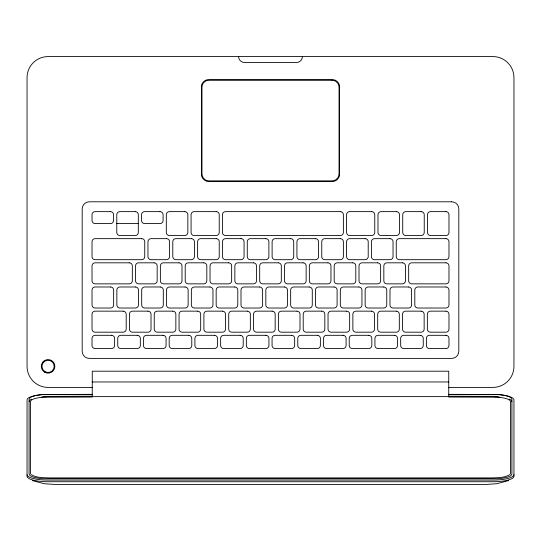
<?xml version="1.0" encoding="UTF-8"?>
<svg xmlns="http://www.w3.org/2000/svg" width="541" height="541" viewBox="0 0 541 541"><rect width="100%" height="100%" fill="white"/><g stroke="black" fill="none" stroke-linecap="round" stroke-linejoin="round"><path stroke-width="0.81" d="M29.086 401.645L29.748 400.333A18.982 4.916 0 0 1 31.648 399.15M509.926 474.518C504.881 477.784 498.484 477.602 492.689 477.899L48.311 477.899C42.516 477.602 36.119 477.784 31.074 474.518M508.56 480.618L496.692 483.728L486.474 484.425L54.526 484.425L44.308 483.728L32.44 480.618M43.348 396.377L92.261 396.208M46.54 396.749L43.172 396.864A18.982 4.916 0 0 0 41.596 396.993M116.788 223.582L138.313 223.582M92.261 381.966L448.739 381.966M92.261 387.397L48.088 387.397A21.038 21.038 0 0 1 27.05 366.358L27.05 77.613A21.038 21.038 0 0 1 48.088 56.575L492.912 56.575A21.038 21.038 0 0 1 513.95 77.613L513.95 366.358A21.038 21.038 0 0 1 492.912 387.397L448.739 387.397M92.261 394.342L43.172 394.511A18.982 4.916 0 0 0 29.748 397.987L29.086 399.292L29.086 473.957L29.748 475.262A18.982 4.916 0 0 0 43.172 478.738L497.828 478.738A18.982 4.916 0 0 0 511.252 475.262L511.914 473.957L511.914 399.292L511.252 397.987A18.982 4.916 0 0 0 497.828 394.511L448.739 394.342M92.261 394.47L48.088 394.47A21.038 5.444 0 0 0 42.644 394.653M448.739 394.47L492.912 394.47A21.038 5.444 0 0 1 498.356 394.653M448.739 396.208L497.652 396.377M92.261 396.614L448.739 396.614M494.46 396.749L497.828 396.864A18.982 4.916 0 0 1 499.404 396.993M511.914 401.645L511.252 400.333A18.982 4.916 0 0 0 509.352 399.15M510.555 473.936L510.555 401.665L509.926 400.428A17.616 4.558 0 0 0 497.47 397.202L448.739 397.04L448.739 371.194L92.261 371.194L92.261 397.04L43.53 397.202A17.616 4.558 0 0 0 31.074 400.428L30.445 401.665L30.445 473.936M302.392 56.575A5.937 5.937 0 0 1 296.454 62.513L244.546 62.513A5.937 5.937 0 0 1 238.608 56.575M513.95 474.646A21.038 5.444 0 0 1 492.912 480.09L48.088 480.09A21.038 5.444 0 0 1 27.05 474.646M41.894 394.714A21.038 5.444 0 0 0 27.05 399.914L27.05 476.283A21.038 5.444 0 0 0 48.088 481.733L492.912 481.733A21.038 5.444 0 0 0 513.95 476.283L513.95 399.914A21.038 5.444 0 0 0 499.106 394.714M201.543 85.262L201.543 175.825A7.811 7.811 0 0 0 207.068 181.35L333.932 181.35A7.811 7.811 0 0 0 339.457 175.825L339.457 85.262A7.811 7.811 0 0 0 333.932 79.743L207.068 79.743A7.811 7.811 0 0 0 201.543 85.262M331.917 80.156L209.083 80.156A7.128 7.128 0 0 0 201.962 87.284L201.962 173.81A7.128 7.128 0 0 0 209.083 180.931L331.917 180.931A7.128 7.128 0 0 0 339.038 173.81L339.038 87.284A7.128 7.128 0 0 0 331.917 80.156M451.688 201.8L89.312 201.8A7.128 7.128 0 0 0 82.185 208.927L82.185 351.265A7.128 7.128 0 0 0 89.312 358.385L451.688 358.385A7.128 7.128 0 0 0 458.815 351.265L458.815 208.927A7.128 7.128 0 0 0 451.688 201.8M110.499 211.639L95.081 211.639A3.057 3.057 0 0 0 92.024 214.696L92.024 220.532A3.057 3.057 0 0 0 95.081 223.582L110.499 223.582A3.057 3.057 0 0 0 113.549 220.532L113.549 214.696A3.057 3.057 0 0 0 110.499 211.639M135.264 211.639L119.845 211.639A3.057 3.057 0 0 0 116.788 214.696L116.788 232.474A3.057 3.057 0 0 0 119.845 235.524L135.264 235.524A3.057 3.057 0 0 0 138.313 232.474L138.313 214.696A3.057 3.057 0 0 0 135.264 211.639M160.021 211.639L144.603 211.639A3.057 3.057 0 0 0 141.553 214.696L141.553 220.532A3.057 3.057 0 0 0 144.603 223.582L160.021 223.582A3.057 3.057 0 0 0 163.078 220.532L163.078 214.696A3.057 3.057 0 0 0 160.021 211.639M184.785 211.639L169.367 211.639A3.057 3.057 0 0 0 166.31 214.696L166.31 232.474A3.057 3.057 0 0 0 169.367 235.524L184.785 235.524A3.057 3.057 0 0 0 187.842 232.474L187.842 214.696A3.057 3.057 0 0 0 184.785 211.639M216.184 211.639L194.124 211.639A3.057 3.057 0 0 0 191.074 214.696L191.074 232.474A3.057 3.057 0 0 0 194.124 235.524L216.184 235.524A3.057 3.057 0 0 0 219.233 232.474L219.233 214.696A3.057 3.057 0 0 0 216.184 211.639M340.33 211.639L225.502 211.639A3.057 3.057 0 0 0 222.446 214.696L222.446 232.474A3.057 3.057 0 0 0 225.502 235.524L340.33 235.524A3.057 3.057 0 0 0 343.379 232.474L343.379 214.696A3.057 3.057 0 0 0 340.33 211.639M371.701 211.639L349.648 211.639A3.057 3.057 0 0 0 346.592 214.696L346.592 232.474A3.057 3.057 0 0 0 349.648 235.524L371.701 235.524A3.057 3.057 0 0 0 374.757 232.474L374.757 214.696A3.057 3.057 0 0 0 371.701 211.639M396.445 211.639L381.047 211.639A3.057 3.057 0 0 0 377.99 214.696L377.99 232.474A3.057 3.057 0 0 0 381.047 235.524L396.445 235.524A3.057 3.057 0 0 0 399.495 232.474L399.495 214.696A3.057 3.057 0 0 0 396.445 211.639M421.182 211.639L405.784 211.639A3.057 3.057 0 0 0 402.727 214.696L402.727 232.474A3.057 3.057 0 0 0 405.784 235.524L421.182 235.524A3.057 3.057 0 0 0 424.232 232.474L424.232 214.696A3.057 3.057 0 0 0 421.182 211.639M445.919 211.639L430.521 211.639A3.057 3.057 0 0 0 427.471 214.696L427.471 232.474A3.057 3.057 0 0 0 430.521 235.524L445.919 235.524A3.057 3.057 0 0 0 448.976 232.474L448.976 214.696A3.057 3.057 0 0 0 445.919 211.639M141.695 238.655L95.081 238.655A3.057 3.057 0 0 0 92.024 241.712L92.024 256.637A3.057 3.057 0 0 0 95.081 259.694L141.695 259.694A3.057 3.057 0 0 0 144.745 256.637L144.745 241.712A3.057 3.057 0 0 0 141.695 238.655M166.52 238.655L151.013 238.655A3.057 3.057 0 0 0 147.964 241.712L147.964 256.637A3.057 3.057 0 0 0 151.013 259.694L166.52 259.694A3.057 3.057 0 0 0 169.576 256.637L169.576 241.712A3.057 3.057 0 0 0 166.52 238.655M191.352 238.655L175.845 238.655A3.057 3.057 0 0 0 172.789 241.712L172.789 256.637A3.057 3.057 0 0 0 175.845 259.694L191.352 259.694A3.057 3.057 0 0 0 194.408 256.637L194.408 241.712A3.057 3.057 0 0 0 191.352 238.655M216.184 238.655L200.67 238.655A3.057 3.057 0 0 0 197.621 241.712L197.621 256.637A3.057 3.057 0 0 0 200.67 259.694L216.184 259.694A3.057 3.057 0 0 0 219.233 256.637L219.233 241.712A3.057 3.057 0 0 0 216.184 238.655M241.009 238.655L225.502 238.655A3.057 3.057 0 0 0 222.446 241.712L222.446 256.637A3.057 3.057 0 0 0 225.502 259.694L241.009 259.694A3.057 3.057 0 0 0 244.065 256.637L244.065 241.712A3.057 3.057 0 0 0 241.009 238.655M265.841 238.655L250.334 238.655A3.057 3.057 0 0 0 247.278 241.712L247.278 256.637A3.057 3.057 0 0 0 250.334 259.694L265.841 259.694A3.057 3.057 0 0 0 268.891 256.637L268.891 241.712A3.057 3.057 0 0 0 265.841 238.655M290.666 238.655L275.159 238.655A3.057 3.057 0 0 0 272.109 241.712L272.109 256.637A3.057 3.057 0 0 0 275.159 259.694L290.666 259.694A3.057 3.057 0 0 0 293.722 256.637L293.722 241.712A3.057 3.057 0 0 0 290.666 238.655M315.498 238.655L299.991 238.655A3.057 3.057 0 0 0 296.935 241.712L296.935 256.637A3.057 3.057 0 0 0 299.991 259.694L315.498 259.694A3.057 3.057 0 0 0 318.554 256.637L318.554 241.712A3.057 3.057 0 0 0 315.498 238.655M340.33 238.655L324.816 238.655A3.057 3.057 0 0 0 321.767 241.712L321.767 256.637A3.057 3.057 0 0 0 324.816 259.694L340.33 259.694A3.057 3.057 0 0 0 343.379 256.637L343.379 241.712A3.057 3.057 0 0 0 340.33 238.655M365.155 238.655L349.648 238.655A3.057 3.057 0 0 0 346.592 241.712L346.592 256.637A3.057 3.057 0 0 0 349.648 259.694L365.155 259.694A3.057 3.057 0 0 0 368.211 256.637L368.211 241.712A3.057 3.057 0 0 0 365.155 238.655M389.987 238.655L374.48 238.655A3.057 3.057 0 0 0 371.424 241.712L371.424 256.637A3.057 3.057 0 0 0 374.48 259.694L389.987 259.694A3.057 3.057 0 0 0 393.037 256.637L393.037 241.712A3.057 3.057 0 0 0 389.987 238.655M445.919 238.655L399.305 238.655A3.057 3.057 0 0 0 396.255 241.712L396.255 256.637A3.057 3.057 0 0 0 399.305 259.694L445.919 259.694A3.057 3.057 0 0 0 448.976 256.637L448.976 241.712A3.057 3.057 0 0 0 445.919 238.655M129.279 262.818L95.081 262.818A3.057 3.057 0 0 0 92.024 265.874L92.024 280.806A3.057 3.057 0 0 0 95.081 283.856L129.279 283.856A3.057 3.057 0 0 0 132.329 280.806L132.329 265.874A3.057 3.057 0 0 0 129.279 262.818M154.111 262.818L138.597 262.818A3.057 3.057 0 0 0 135.548 265.874L135.548 280.806A3.057 3.057 0 0 0 138.597 283.856L154.111 283.856A3.057 3.057 0 0 0 157.161 280.806L157.161 265.874A3.057 3.057 0 0 0 154.111 262.818M178.936 262.818L163.429 262.818A3.057 3.057 0 0 0 160.373 265.874L160.373 280.806A3.057 3.057 0 0 0 163.429 283.856L178.936 283.856A3.057 3.057 0 0 0 181.992 280.806L181.992 265.874A3.057 3.057 0 0 0 178.936 262.818M203.768 262.818L188.261 262.818A3.057 3.057 0 0 0 185.205 265.874L185.205 280.806A3.057 3.057 0 0 0 188.261 283.856L203.768 283.856A3.057 3.057 0 0 0 206.818 280.806L206.818 265.874A3.057 3.057 0 0 0 203.768 262.818M228.593 262.818L213.086 262.818A3.057 3.057 0 0 0 210.036 265.874L210.036 280.806A3.057 3.057 0 0 0 213.086 283.856L228.593 283.856A3.057 3.057 0 0 0 231.649 280.806L231.649 265.874A3.057 3.057 0 0 0 228.593 262.818M253.425 262.818L237.918 262.818A3.057 3.057 0 0 0 234.862 265.874L234.862 280.806A3.057 3.057 0 0 0 237.918 283.856L253.425 283.856A3.057 3.057 0 0 0 256.481 280.806L256.481 265.874A3.057 3.057 0 0 0 253.425 262.818M278.257 262.818L262.743 262.818A3.057 3.057 0 0 0 259.694 265.874L259.694 280.806A3.057 3.057 0 0 0 262.743 283.856L278.257 283.856A3.057 3.057 0 0 0 281.306 280.806L281.306 265.874A3.057 3.057 0 0 0 278.257 262.818M303.082 262.818L287.575 262.818A3.057 3.057 0 0 0 284.519 265.874L284.519 280.806A3.057 3.057 0 0 0 287.575 283.856L303.082 283.856A3.057 3.057 0 0 0 306.138 280.806L306.138 265.874A3.057 3.057 0 0 0 303.082 262.818M327.914 262.818L312.407 262.818A3.057 3.057 0 0 0 309.351 265.874L309.351 280.806A3.057 3.057 0 0 0 312.407 283.856L327.914 283.856A3.057 3.057 0 0 0 330.964 280.806L330.964 265.874A3.057 3.057 0 0 0 327.914 262.818M352.739 262.818L337.232 262.818A3.057 3.057 0 0 0 334.182 265.874L334.182 280.806A3.057 3.057 0 0 0 337.232 283.856L352.739 283.856A3.057 3.057 0 0 0 355.795 280.806L355.795 265.874A3.057 3.057 0 0 0 352.739 262.818M377.571 262.818L362.064 262.818A3.057 3.057 0 0 0 359.008 265.874L359.008 280.806A3.057 3.057 0 0 0 362.064 283.856L377.571 283.856A3.057 3.057 0 0 0 380.627 280.806L380.627 265.874A3.057 3.057 0 0 0 377.571 262.818M402.403 262.818L386.889 262.818A3.057 3.057 0 0 0 383.84 265.874L383.84 280.806A3.057 3.057 0 0 0 386.889 283.856L402.403 283.856A3.057 3.057 0 0 0 405.452 280.806L405.452 265.874A3.057 3.057 0 0 0 402.403 262.818M445.919 262.818L411.721 262.818A3.057 3.057 0 0 0 408.671 265.874L408.671 280.806A3.057 3.057 0 0 0 411.721 283.856L445.919 283.856A3.057 3.057 0 0 0 448.976 280.806L448.976 265.874A3.057 3.057 0 0 0 445.919 262.818M110.587 286.987L95.081 286.987A3.057 3.057 0 0 0 92.024 290.037L92.024 304.968A3.057 3.057 0 0 0 95.081 308.025L110.587 308.025A3.057 3.057 0 0 0 113.644 304.968L113.644 290.037A3.057 3.057 0 0 0 110.587 286.987M135.419 286.987L119.913 286.987A3.057 3.057 0 0 0 116.856 290.037L116.856 304.968A3.057 3.057 0 0 0 119.913 308.025L135.419 308.025A3.057 3.057 0 0 0 138.469 304.968L138.469 290.037A3.057 3.057 0 0 0 135.419 286.987M160.244 286.987L144.738 286.987A3.057 3.057 0 0 0 141.688 290.037L141.688 304.968A3.057 3.057 0 0 0 144.738 308.025L160.244 308.025A3.057 3.057 0 0 0 163.301 304.968L163.301 290.037A3.057 3.057 0 0 0 160.244 286.987M185.076 286.987L169.57 286.987A3.057 3.057 0 0 0 166.513 290.037L166.513 304.968A3.057 3.057 0 0 0 169.57 308.025L185.076 308.025A3.057 3.057 0 0 0 188.133 304.968L188.133 290.037A3.057 3.057 0 0 0 185.076 286.987M209.908 286.987L194.395 286.987A3.057 3.057 0 0 0 191.345 290.037L191.345 304.968A3.057 3.057 0 0 0 194.395 308.025L209.908 308.025A3.057 3.057 0 0 0 212.958 304.968L212.958 290.037A3.057 3.057 0 0 0 209.908 286.987M234.733 286.987L219.227 286.987A3.057 3.057 0 0 0 216.17 290.037L216.17 304.968A3.057 3.057 0 0 0 219.227 308.025L234.733 308.025A3.057 3.057 0 0 0 237.79 304.968L237.79 290.037A3.057 3.057 0 0 0 234.733 286.987M259.565 286.987L244.059 286.987A3.057 3.057 0 0 0 241.002 290.037L241.002 304.968A3.057 3.057 0 0 0 244.059 308.025L259.565 308.025A3.057 3.057 0 0 0 262.615 304.968L262.615 290.037A3.057 3.057 0 0 0 259.565 286.987M284.39 286.987L268.884 286.987A3.057 3.057 0 0 0 265.834 290.037L265.834 304.968A3.057 3.057 0 0 0 268.884 308.025L284.39 308.025A3.057 3.057 0 0 0 287.447 304.968L287.447 290.037A3.057 3.057 0 0 0 284.39 286.987M309.222 286.987L293.716 286.987A3.057 3.057 0 0 0 290.659 290.037L290.659 304.968A3.057 3.057 0 0 0 293.716 308.025L309.222 308.025A3.057 3.057 0 0 0 312.279 304.968L312.279 290.037A3.057 3.057 0 0 0 309.222 286.987M334.054 286.987L318.541 286.987A3.057 3.057 0 0 0 315.491 290.037L315.491 304.968A3.057 3.057 0 0 0 318.541 308.025L334.054 308.025A3.057 3.057 0 0 0 337.104 304.968L337.104 290.037A3.057 3.057 0 0 0 334.054 286.987M358.879 286.987L343.373 286.987A3.057 3.057 0 0 0 340.323 290.037L340.323 304.968A3.057 3.057 0 0 0 343.373 308.025L358.879 308.025A3.057 3.057 0 0 0 361.936 304.968L361.936 290.037A3.057 3.057 0 0 0 358.879 286.987M383.711 286.987L368.205 286.987A3.057 3.057 0 0 0 365.148 290.037L365.148 304.968A3.057 3.057 0 0 0 368.205 308.025L383.711 308.025A3.057 3.057 0 0 0 386.761 304.968L386.761 290.037A3.057 3.057 0 0 0 383.711 286.987M408.543 286.987L393.03 286.987A3.057 3.057 0 0 0 389.98 290.037L389.98 304.968A3.057 3.057 0 0 0 393.03 308.025L408.543 308.025A3.057 3.057 0 0 0 411.593 304.968L411.593 290.037A3.057 3.057 0 0 0 408.543 286.987M445.919 286.987L417.862 286.987A3.057 3.057 0 0 0 414.805 290.037L414.805 304.968A3.057 3.057 0 0 0 417.862 308.025L445.919 308.025A3.057 3.057 0 0 0 448.976 304.968L448.976 290.037A3.057 3.057 0 0 0 445.919 286.987M123.138 311.149L95.081 311.149A3.057 3.057 0 0 0 92.024 314.206L92.024 329.131A3.057 3.057 0 0 0 95.081 332.188L123.138 332.188A3.057 3.057 0 0 0 126.195 329.131L126.195 314.206A3.057 3.057 0 0 0 123.138 311.149M147.97 311.149L132.457 311.149A3.057 3.057 0 0 0 129.407 314.206L129.407 329.131A3.057 3.057 0 0 0 132.457 332.188L147.97 332.188A3.057 3.057 0 0 0 151.02 329.131L151.02 314.206A3.057 3.057 0 0 0 147.97 311.149M172.795 311.149L157.289 311.149A3.057 3.057 0 0 0 154.239 314.206L154.239 329.131A3.057 3.057 0 0 0 157.289 332.188L172.795 332.188A3.057 3.057 0 0 0 175.852 329.131L175.852 314.206A3.057 3.057 0 0 0 172.795 311.149M197.627 311.149L182.121 311.149A3.057 3.057 0 0 0 179.064 314.206L179.064 329.131A3.057 3.057 0 0 0 182.121 332.188L197.627 332.188A3.057 3.057 0 0 0 200.677 329.131L200.677 314.206A3.057 3.057 0 0 0 197.627 311.149M222.459 311.149L206.946 311.149A3.057 3.057 0 0 0 203.896 314.206L203.896 329.131A3.057 3.057 0 0 0 206.946 332.188L222.459 332.188A3.057 3.057 0 0 0 225.509 329.131L225.509 314.206A3.057 3.057 0 0 0 222.459 311.149M247.284 311.149L231.778 311.149A3.057 3.057 0 0 0 228.721 314.206L228.721 329.131A3.057 3.057 0 0 0 231.778 332.188L247.284 332.188A3.057 3.057 0 0 0 250.341 329.131L250.341 314.206A3.057 3.057 0 0 0 247.284 311.149M272.116 311.149L256.61 311.149A3.057 3.057 0 0 0 253.553 314.206L253.553 329.131A3.057 3.057 0 0 0 256.61 332.188L272.116 332.188A3.057 3.057 0 0 0 275.166 329.131L275.166 314.206A3.057 3.057 0 0 0 272.116 311.149M296.941 311.149L281.435 311.149A3.057 3.057 0 0 0 278.385 314.206L278.385 329.131A3.057 3.057 0 0 0 281.435 332.188L296.941 332.188A3.057 3.057 0 0 0 299.998 329.131L299.998 314.206A3.057 3.057 0 0 0 296.941 311.149M321.773 311.149L306.267 311.149A3.057 3.057 0 0 0 303.21 314.206L303.21 329.131A3.057 3.057 0 0 0 306.267 332.188L321.773 332.188A3.057 3.057 0 0 0 324.83 329.131L324.83 314.206A3.057 3.057 0 0 0 321.773 311.149M346.605 311.149L331.092 311.149A3.057 3.057 0 0 0 328.042 314.206L328.042 329.131A3.057 3.057 0 0 0 331.092 332.188L346.605 332.188A3.057 3.057 0 0 0 349.655 329.131L349.655 314.206A3.057 3.057 0 0 0 346.605 311.149M371.43 311.149L355.924 311.149A3.057 3.057 0 0 0 352.867 314.206L352.867 329.131A3.057 3.057 0 0 0 355.924 332.188L371.43 332.188A3.057 3.057 0 0 0 374.487 329.131L374.487 314.206A3.057 3.057 0 0 0 371.43 311.149M396.262 311.149L380.756 311.149A3.057 3.057 0 0 0 377.699 314.206L377.699 329.131A3.057 3.057 0 0 0 380.756 332.188L396.262 332.188A3.057 3.057 0 0 0 399.312 329.131L399.312 314.206A3.057 3.057 0 0 0 396.262 311.149M421.087 311.149L405.581 311.149A3.057 3.057 0 0 0 402.531 314.206L402.531 329.131A3.057 3.057 0 0 0 405.581 332.188L421.087 332.188A3.057 3.057 0 0 0 424.144 329.131L424.144 314.206A3.057 3.057 0 0 0 421.087 311.149M445.919 311.149L430.413 311.149A3.057 3.057 0 0 0 427.356 314.206L427.356 329.131A3.057 3.057 0 0 0 430.413 332.188L445.919 332.188A3.057 3.057 0 0 0 448.976 329.131L448.976 314.206A3.057 3.057 0 0 0 445.919 311.149M111.568 335.312L95.081 335.312A3.057 3.057 0 0 0 92.024 338.368L92.024 345.496A3.057 3.057 0 0 0 95.081 348.546L111.568 348.546A3.057 3.057 0 0 0 114.618 345.496L114.618 338.368A3.057 3.057 0 0 0 111.568 335.312M137.286 335.312L120.799 335.312A3.057 3.057 0 0 0 117.749 338.368L117.749 345.496A3.057 3.057 0 0 0 120.799 348.546L137.286 348.546A3.057 3.057 0 0 0 140.335 345.496L140.335 338.368A3.057 3.057 0 0 0 137.286 335.312M163.003 335.312L146.516 335.312A3.057 3.057 0 0 0 143.466 338.368L143.466 345.496A3.057 3.057 0 0 0 146.516 348.546L163.003 348.546A3.057 3.057 0 0 0 166.06 345.496L166.06 338.368A3.057 3.057 0 0 0 163.003 335.312M188.721 335.312L172.241 335.312A3.057 3.057 0 0 0 169.184 338.368L169.184 345.496A3.057 3.057 0 0 0 172.241 348.546L188.721 348.546A3.057 3.057 0 0 0 191.778 345.496L191.778 338.368A3.057 3.057 0 0 0 188.721 335.312M214.446 335.312L197.959 335.312A3.057 3.057 0 0 0 194.902 338.368L194.902 345.496A3.057 3.057 0 0 0 197.959 348.546L214.446 348.546A3.057 3.057 0 0 0 217.496 345.496L217.496 338.368A3.057 3.057 0 0 0 214.446 335.312M240.163 335.312L223.676 335.312A3.057 3.057 0 0 0 220.627 338.368L220.627 345.496A3.057 3.057 0 0 0 223.676 348.546L240.163 348.546A3.057 3.057 0 0 0 243.213 345.496L243.213 338.368A3.057 3.057 0 0 0 240.163 335.312M265.881 335.312L249.401 335.312A3.057 3.057 0 0 0 246.344 338.368L246.344 345.496A3.057 3.057 0 0 0 249.401 348.546L265.881 348.546A3.057 3.057 0 0 0 268.938 345.496L268.938 338.368A3.057 3.057 0 0 0 265.881 335.312M291.599 335.312L275.119 335.312A3.057 3.057 0 0 0 272.062 338.368L272.062 345.496A3.057 3.057 0 0 0 275.119 348.546L291.599 348.546A3.057 3.057 0 0 0 294.656 345.496L294.656 338.368A3.057 3.057 0 0 0 291.599 335.312M317.324 335.312L300.837 335.312A3.057 3.057 0 0 0 297.787 338.368L297.787 345.496A3.057 3.057 0 0 0 300.837 348.546L317.324 348.546A3.057 3.057 0 0 0 320.373 345.496L320.373 338.368A3.057 3.057 0 0 0 317.324 335.312M343.041 335.312L326.554 335.312A3.057 3.057 0 0 0 323.504 338.368L323.504 345.496A3.057 3.057 0 0 0 326.554 348.546L343.041 348.546A3.057 3.057 0 0 0 346.098 345.496L346.098 338.368A3.057 3.057 0 0 0 343.041 335.312M368.759 335.312L352.279 335.312A3.057 3.057 0 0 0 349.222 338.368L349.222 345.496A3.057 3.057 0 0 0 352.279 348.546L368.759 348.546A3.057 3.057 0 0 0 371.816 345.496L371.816 338.368A3.057 3.057 0 0 0 368.759 335.312M394.484 335.312L377.997 335.312A3.057 3.057 0 0 0 374.94 338.368L374.94 345.496A3.057 3.057 0 0 0 377.997 348.546L394.484 348.546A3.057 3.057 0 0 0 397.534 345.496L397.534 338.368A3.057 3.057 0 0 0 394.484 335.312M420.201 335.312L403.714 335.312A3.057 3.057 0 0 0 400.665 338.368L400.665 345.496A3.057 3.057 0 0 0 403.714 348.546L420.201 348.546A3.057 3.057 0 0 0 423.251 345.496L423.251 338.368A3.057 3.057 0 0 0 420.201 335.312M445.919 335.312L429.432 335.312A3.057 3.057 0 0 0 426.382 338.368L426.382 345.496A3.057 3.057 0 0 0 429.432 348.546L445.919 348.546A3.057 3.057 0 0 0 448.976 345.496L448.976 338.368A3.057 3.057 0 0 0 445.919 335.312M45.031 371.653A6.107 6.107 0 0 0 54.195 366.358A6.107 6.107 0 0 0 45.031 361.07A6.107 6.107 0 0 0 45.031 371.653M44.693 372.242A6.79 6.79 0 0 0 54.878 366.358A6.79 6.79 0 0 0 44.693 360.482A6.79 6.79 0 0 0 44.693 372.242"/></g></svg>
